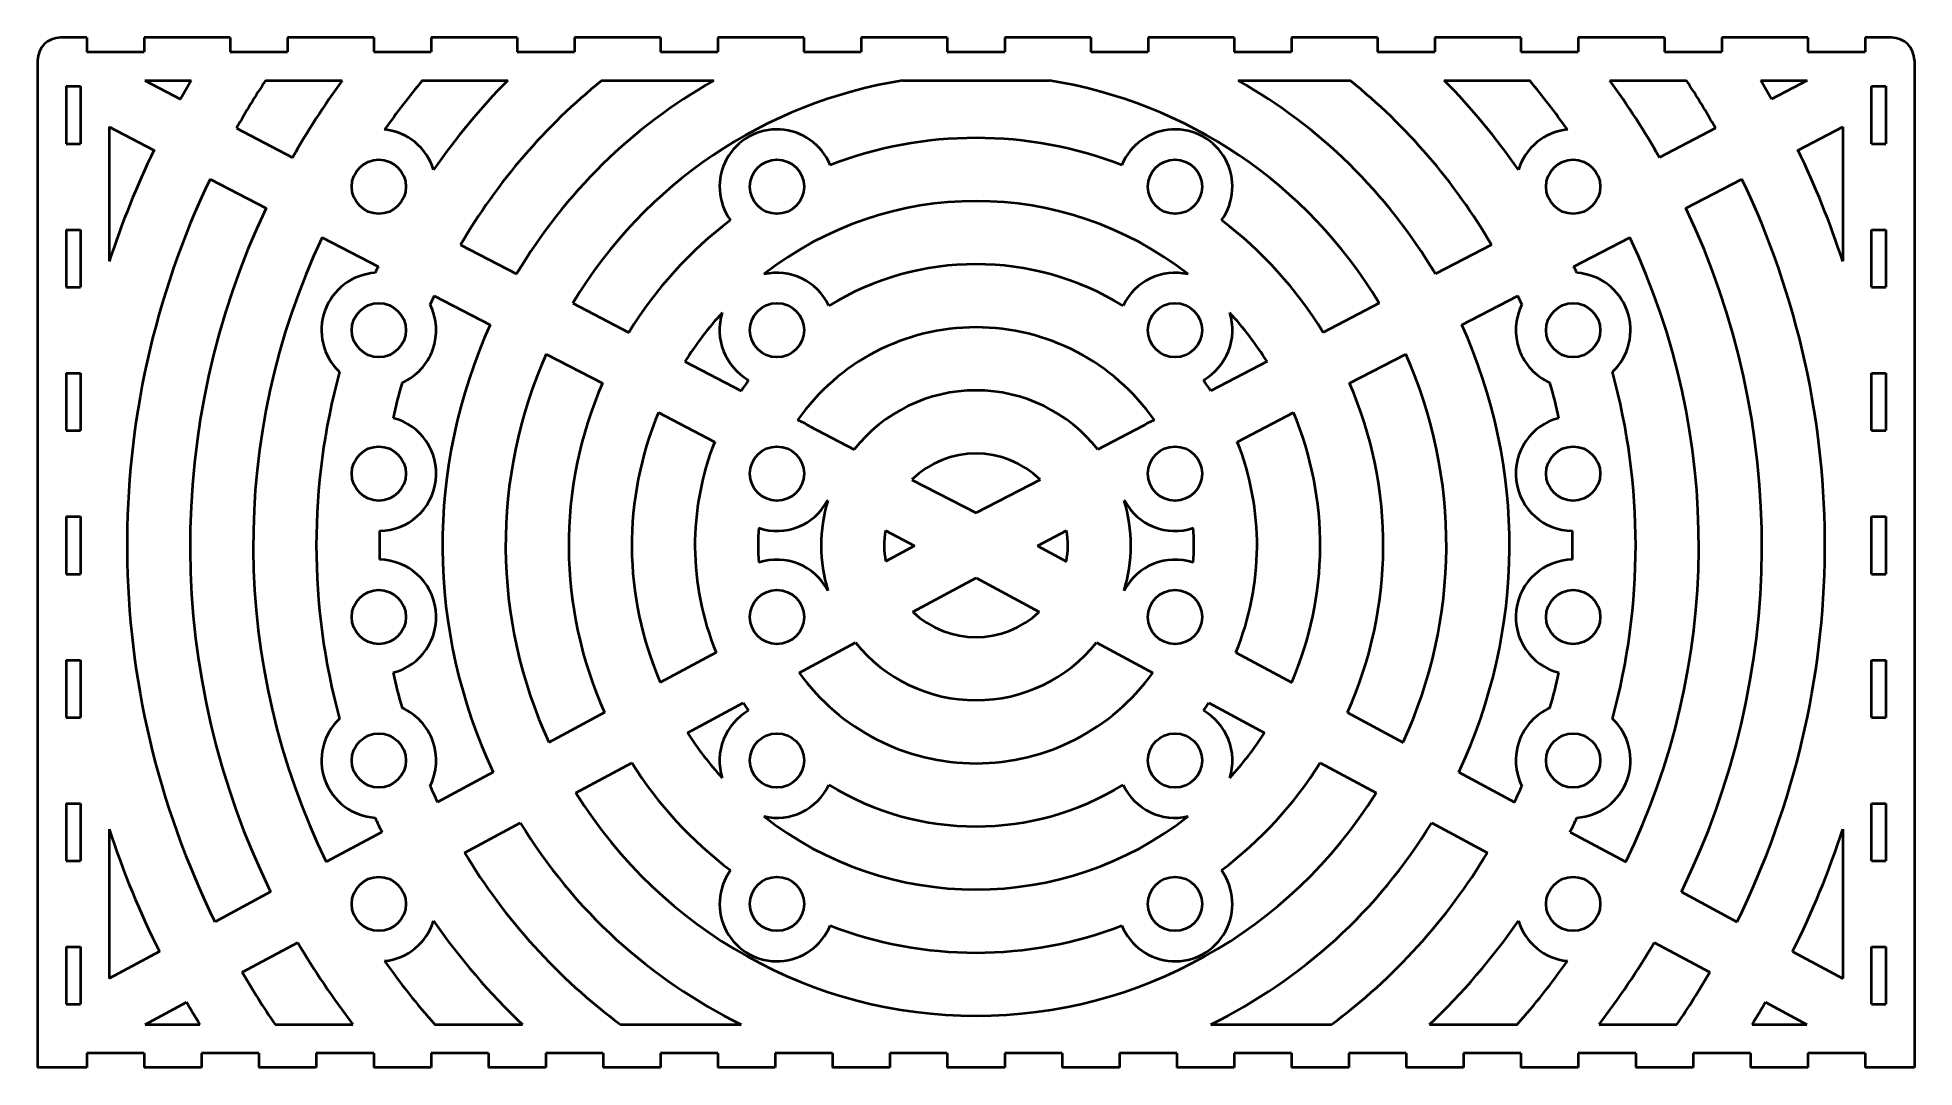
# Model space of a CAD drawing. Header units: inches. Extents: x -13.4 to 3, y 2.5 to 11.5.
import ezdxf

# ---------------------------------------------------------------- set-up
doc = ezdxf.new("R2010")
doc.units = ezdxf.units.IN
doc.header["$MEASUREMENT"] = 0
doc.layers.add('Visible', color=7, linetype='Continuous', lineweight=40)

msp = doc.modelspace()

# ---------------------------------------------------------------- linework, layer by layer
at = {"layer": 'Visible'}
for p, q in [((-12.955, 11.5), (-13.185, 11.5)), ((-12.955, 11.5), (-12.955, 11.375)), ((-11.705, 11.5), (-12.455, 11.5)), ((-12.455, 11.5), (-12.455, 11.375)), ((-11.705, 11.5), (-11.705, 11.375)), ((-10.455, 11.5), (-11.205, 11.5)), ((-11.205, 11.5), (-11.205, 11.375)), ((-10.455, 11.5), (-10.455, 11.375)), ((-9.205, 11.5), (-9.955, 11.5)), ((-9.955, 11.5), (-9.955, 11.375)), ((-9.205, 11.5), (-9.205, 11.375)), ((-7.955, 11.5), (-8.705, 11.5)), ((-8.705, 11.5), (-8.705, 11.375)), ((-7.955, 11.5), (-7.955, 11.375)), ((-6.705, 11.5), (-7.455, 11.5)), ((-7.455, 11.5), (-7.455, 11.375)), ((-6.705, 11.5), (-6.705, 11.375)), ((-5.455, 11.5), (-6.205, 11.5)), ((-6.205, 11.5), (-6.205, 11.375)), ((-5.455, 11.5), (-5.455, 11.375)), ((-4.205, 11.5), (-4.955, 11.5)), ((-4.955, 11.5), (-4.955, 11.375)), ((-4.205, 11.5), (-4.205, 11.375)), ((-2.955, 11.5), (-3.705, 11.5)), ((-3.705, 11.5), (-3.705, 11.375)), ((-2.955, 11.5), (-2.955, 11.375)), ((-1.705, 11.5), (-2.455, 11.5)), ((-2.455, 11.5), (-2.455, 11.375)), ((-1.705, 11.5), (-1.705, 11.375)), ((-0.455, 11.5), (-1.205, 11.5)), ((-1.205, 11.5), (-1.205, 11.375)), ((-0.455, 11.5), (-0.455, 11.375)), ((0.795, 11.5), (0.045, 11.5)), ((0.045, 11.5), (0.045, 11.375)), ((0.795, 11.5), (0.795, 11.375)), ((2.045, 11.5), (1.295, 11.5)), ((1.295, 11.5), (1.295, 11.375)), ((2.045, 11.5), (2.045, 11.375)), ((2.775, 11.5), (2.545, 11.5)), ((2.545, 11.5), (2.545, 11.375)), ((-13.385, 11.3), (-13.385, 2.525)), ((-12.955, 11.375), (-12.455, 11.375)), ((-11.705, 11.375), (-11.205, 11.375)), ((-10.455, 11.375), (-9.955, 11.375)), ((-9.205, 11.375), (-8.705, 11.375)), ((-7.955, 11.375), (-7.455, 11.375)), ((-6.705, 11.375), (-6.205, 11.375)), ((-5.455, 11.375), (-4.955, 11.375)), ((-4.205, 11.375), (-3.705, 11.375)), ((-2.955, 11.375), (-2.455, 11.375)), ((-1.705, 11.375), (-1.205, 11.375)), ((-0.455, 11.375), (0.045, 11.375)), ((0.795, 11.375), (1.295, 11.375)), ((2.045, 11.375), (2.545, 11.375)), ((2.975, 11.3), (2.975, 2.525)), ((-12.449, 11.125), (-12.139, 10.964)), ((-12.449, 11.125), (-12.046, 11.125)), ((-11.398, 11.125), (-10.729, 11.125)), ((-10.031, 11.125), (-9.287, 11.125)), ((-8.466, 11.125), (-7.49, 11.125)), ((-5.843, 11.125), (-4.567, 11.125)), ((-2.92, 11.125), (-1.944, 11.125)), ((-1.123, 11.125), (-0.379, 11.125)), ((0.319, 11.125), (0.988, 11.125)), ((1.636, 11.125), (2.039, 11.125)), ((2.039, 11.125), (1.729, 10.964)), ((-13.135, 11.075), (-13.135, 10.575)), ((-13.135, 11.075), (-13.01, 11.075)), ((-13.01, 11.075), (-13.01, 10.575)), ((2.6, 10.575), (2.6, 11.075)), ((2.6, 11.075), (2.725, 11.075)), ((2.725, 11.075), (2.725, 10.575)), ((-12.76, 10.723), (-12.76, 9.55)), ((-12.76, 10.723), (-12.37, 10.52)), ((-11.651, 10.71), (-11.163, 10.456)), ((1.241, 10.71), (0.753, 10.456)), ((1.96, 10.52), (2.35, 10.723)), ((2.35, 10.723), (2.35, 9.55)), ((-13.135, 10.575), (-13.01, 10.575)), ((2.6, 10.575), (2.725, 10.575)), ((-11.881, 10.266), (-11.393, 10.012)), ((0.983, 10.012), (1.471, 10.266)), ((-13.135, 9.825), (-13.135, 9.325)), ((-13.135, 9.825), (-13.01, 9.825)), ((-13.01, 9.825), (-13.01, 9.325)), ((2.6, 9.325), (2.6, 9.825)), ((2.6, 9.825), (2.725, 9.825)), ((2.725, 9.825), (2.725, 9.325)), ((-10.905, 9.758), (-10.417, 9.504)), ((-9.697, 9.694), (-9.209, 9.44)), ((-0.713, 9.694), (-1.201, 9.44)), ((0.007, 9.504), (0.495, 9.758)), ((-13.135, 9.325), (-13.01, 9.325)), ((-9.928, 9.25), (-9.44, 8.996)), ((-8.72, 9.185), (-8.231, 8.931)), ((-1.69, 9.185), (-2.179, 8.931)), ((-0.97, 8.996), (-0.482, 9.25)), ((2.6, 9.325), (2.725, 9.325)), ((-8.951, 8.742), (-8.462, 8.487)), ((-7.742, 8.676), (-7.252, 8.421)), ((-2.668, 8.676), (-3.158, 8.421)), ((-1.948, 8.487), (-1.459, 8.742)), ((-13.135, 8.575), (-13.135, 8.075)), ((-13.135, 8.575), (-13.01, 8.575)), ((-13.01, 8.575), (-13.01, 8.075)), ((2.6, 8.075), (2.6, 8.575)), ((2.6, 8.575), (2.725, 8.575)), ((2.725, 8.575), (2.725, 8.075)), ((-7.973, 8.233), (-7.483, 7.978)), ((-2.927, 7.978), (-2.437, 8.233)), ((-13.135, 8.075), (-13.01, 8.075)), ((-6.657, 8.112), (-6.267, 7.909)), ((-3.753, 8.112), (-4.143, 7.909)), ((2.6, 8.075), (2.725, 8.075)), ((-5.764, 7.647), (-5.205, 7.357)), ((-4.646, 7.647), (-5.205, 7.357)), ((-6.498, 7.466), (-6.497, 7.465)), ((-3.913, 7.465), (-3.912, 7.466)), ((-13.135, 7.325), (-13.135, 6.825)), ((-13.135, 7.325), (-13.01, 7.325)), ((-13.01, 7.325), (-13.01, 6.825)), ((-5.995, 7.204), (-5.74, 7.071)), ((-4.67, 7.071), (-4.415, 7.204)), ((2.6, 6.825), (2.6, 7.325)), ((2.6, 7.325), (2.725, 7.325)), ((2.725, 7.325), (2.725, 6.825)), ((-5.74, 7.071), (-5.993, 6.935)), ((-4.67, 7.071), (-4.417, 6.935)), ((-13.135, 6.825), (-13.01, 6.825)), ((-5.756, 6.495), (-5.205, 6.791)), ((-5.205, 6.791), (-4.654, 6.495)), ((2.6, 6.825), (2.725, 6.825)), ((-6.746, 5.963), (-6.255, 6.227)), ((-4.155, 6.227), (-3.664, 5.963)), ((-13.135, 6.075), (-13.135, 5.575)), ((-13.135, 6.075), (-13.01, 6.075)), ((-13.01, 6.075), (-13.01, 5.575)), ((-7.47, 6.142), (-7.957, 5.88)), ((-2.94, 6.142), (-2.453, 5.88)), ((2.6, 5.575), (2.6, 6.075)), ((2.6, 6.075), (2.725, 6.075)), ((2.725, 6.075), (2.725, 5.575)), ((-13.135, 5.575), (-13.01, 5.575)), ((-8.443, 5.619), (-8.928, 5.358)), ((-7.72, 5.44), (-7.234, 5.701)), ((-3.176, 5.701), (-2.69, 5.44)), ((-1.967, 5.619), (-1.482, 5.358)), ((2.6, 5.575), (2.725, 5.575)), ((-9.414, 5.097), (-9.899, 4.837)), ((-8.692, 4.918), (-8.206, 5.179)), ((-2.204, 5.179), (-1.718, 4.918)), ((-0.996, 5.097), (-0.511, 4.837)), ((-13.135, 4.825), (-13.135, 4.325)), ((-13.135, 4.825), (-13.01, 4.825)), ((-13.01, 4.825), (-13.01, 4.325)), ((2.6, 4.325), (2.6, 4.825)), ((2.6, 4.825), (2.725, 4.825)), ((2.725, 4.825), (2.725, 4.325)), ((-12.76, 4.6), (-12.76, 3.299)), ((-9.662, 4.396), (-9.177, 4.657)), ((-1.233, 4.657), (-0.748, 4.396)), ((2.35, 4.6), (2.35, 3.299)), ((-10.384, 4.576), (-10.869, 4.316)), ((-0.026, 4.576), (0.459, 4.316)), ((-13.135, 4.325), (-13.01, 4.325)), ((2.6, 4.325), (2.725, 4.325)), ((-11.353, 4.055), (-11.838, 3.795)), ((0.943, 4.055), (1.428, 3.795)), ((-11.602, 3.354), (-11.117, 3.615)), ((0.707, 3.615), (1.192, 3.354)), ((-13.135, 3.575), (-13.135, 3.075)), ((-13.135, 3.575), (-13.01, 3.575)), ((-13.01, 3.575), (-13.01, 3.075)), ((-12.323, 3.534), (-12.76, 3.299)), ((1.913, 3.534), (2.35, 3.299)), ((2.6, 3.075), (2.6, 3.575)), ((2.6, 3.575), (2.725, 3.575)), ((2.725, 3.575), (2.725, 3.075)), ((-13.135, 3.075), (-13.01, 3.075)), ((-12.447, 2.9), (-12.086, 3.094)), ((1.676, 3.094), (2.037, 2.9)), ((2.6, 3.075), (2.725, 3.075)), ((-12.447, 2.9), (-11.97, 2.9)), ((-11.315, 2.9), (-10.636, 2.9)), ((-9.923, 2.9), (-9.159, 2.9)), ((-8.305, 2.9), (-7.252, 2.9)), ((-3.158, 2.9), (-2.105, 2.9)), ((-1.251, 2.9), (-0.487, 2.9)), ((0.226, 2.9), (0.905, 2.9)), ((1.56, 2.9), (2.037, 2.9)), ((-12.955, 2.65), (-12.955, 2.525)), ((-12.455, 2.65), (-12.955, 2.65)), ((-12.455, 2.65), (-12.455, 2.525)), ((-11.955, 2.65), (-11.955, 2.525)), ((-11.455, 2.65), (-11.955, 2.65)), ((-11.455, 2.65), (-11.455, 2.525)), ((-10.955, 2.65), (-10.955, 2.525)), ((-10.455, 2.65), (-10.955, 2.65)), ((-10.455, 2.65), (-10.455, 2.525)), ((-9.955, 2.65), (-9.955, 2.525)), ((-9.455, 2.65), (-9.955, 2.65)), ((-9.455, 2.65), (-9.455, 2.525)), ((-8.955, 2.65), (-8.955, 2.525)), ((-8.455, 2.65), (-8.955, 2.65)), ((-8.455, 2.65), (-8.455, 2.525)), ((-7.955, 2.65), (-7.955, 2.525)), ((-7.455, 2.65), (-7.955, 2.65)), ((-7.455, 2.65), (-7.455, 2.525)), ((-6.955, 2.65), (-6.955, 2.525)), ((-6.455, 2.65), (-6.955, 2.65)), ((-6.455, 2.65), (-6.455, 2.525)), ((-5.955, 2.65), (-5.955, 2.525)), ((-5.455, 2.65), (-5.955, 2.65)), ((-5.455, 2.65), (-5.455, 2.525)), ((-4.955, 2.65), (-4.955, 2.525)), ((-4.455, 2.65), (-4.955, 2.65)), ((-4.455, 2.65), (-4.455, 2.525)), ((-3.955, 2.65), (-3.955, 2.525)), ((-3.455, 2.65), (-3.955, 2.65)), ((-3.455, 2.65), (-3.455, 2.525)), ((-2.955, 2.65), (-2.955, 2.525)), ((-2.455, 2.65), (-2.955, 2.65)), ((-2.455, 2.65), (-2.455, 2.525)), ((-1.955, 2.65), (-1.955, 2.525)), ((-1.455, 2.65), (-1.955, 2.65)), ((-1.455, 2.65), (-1.455, 2.525)), ((-0.955, 2.65), (-0.955, 2.525)), ((-0.455, 2.65), (-0.955, 2.65)), ((-0.455, 2.65), (-0.455, 2.525)), ((0.045, 2.65), (0.045, 2.525)), ((0.545, 2.65), (0.045, 2.65)), ((0.545, 2.65), (0.545, 2.525)), ((1.045, 2.65), (1.045, 2.525)), ((1.545, 2.65), (1.045, 2.65)), ((1.545, 2.65), (1.545, 2.525)), ((2.045, 2.65), (2.045, 2.525)), ((2.545, 2.65), (2.045, 2.65)), ((2.545, 2.65), (2.545, 2.525)), ((-12.955, 2.525), (-13.385, 2.525)), ((-11.955, 2.525), (-12.455, 2.525)), ((-10.955, 2.525), (-11.455, 2.525)), ((-9.955, 2.525), (-10.455, 2.525)), ((-8.955, 2.525), (-9.455, 2.525)), ((-7.955, 2.525), (-8.455, 2.525)), ((-6.955, 2.525), (-7.455, 2.525)), ((-5.955, 2.525), (-6.455, 2.525)), ((-4.955, 2.525), (-5.455, 2.525)), ((-3.955, 2.525), (-4.455, 2.525)), ((-2.955, 2.525), (-3.455, 2.525)), ((-1.955, 2.525), (-2.455, 2.525)), ((-0.955, 2.525), (-1.455, 2.525)), ((0.045, 2.525), (-0.455, 2.525)), ((1.045, 2.525), (0.545, 2.525)), ((2.045, 2.525), (1.545, 2.525)), ((2.975, 2.525), (2.545, 2.525))]:
    msp.add_line(p, q, dxfattribs=at)
for centre in [(-10.41, 10.2), (-6.94, 10.2), (-3.47, 10.2), (0, 10.2), (-10.41, 8.95), (-6.94, 8.95), (-3.47, 8.95), (0, 8.95), (-10.41, 7.7), (-6.94, 7.7), (-3.47, 7.7), (0, 7.7), (-10.41, 6.45), (-6.94, 6.45), (-3.47, 6.45), (0, 6.45), (-10.41, 5.2), (-6.94, 5.2), (-3.47, 5.2), (0, 5.2), (-10.41, 3.95), (-6.94, 3.95), (-3.47, 3.95), (0, 3.95)]:
    msp.add_circle(centre, 0.236, dxfattribs=at)
for centre, radius, start, end in [((-13.185, 11.3), 0.2, 90, 180), ((2.775, 11.3), 0.2, 0, 90), ((-5.205, 7.075), 7.95, 149.373, 150.7143), ((-5.205, 7.075), 7.4, 146.8173, 150.5803), ((-5.205, 7.075), 6.85, 143.7539, 150.4248), ((-5.205, 7.075), 6.3, 139.9936, 144.9011), ((-5.205, 7.075), 5.75, 135.2217, 145.3023), ((-5.205, 7.075), 5.2, 128.8432, 149.7607), ((-5.205, 7.075), 4.65, 119.4262, 149.4344), ((-5.205, 7.075), 4.1, 98.9484, 149.0205), ((-5.205, 7.075), 4.1, 30.9795, 81.0516), ((-5.205, 7.075), 4.65, 30.5656, 60.5738), ((-5.205, 7.075), 5.2, 30.2393, 51.1568), ((-5.205, 7.075), 5.75, 34.6977, 44.7783), ((-5.205, 7.075), 6.3, 35.0989, 40.0064), ((-5.205, 7.075), 6.85, 29.5752, 36.2461), ((-5.205, 7.075), 7.4, 29.4197, 33.1827), ((-5.205, 7.075), 7.95, 29.2857, 30.627), ((-10.41, 10.2), 0.5, 17.2378, 84.1932), ((-6.94, 10.2), 0.5, 22.2369, 215.8412), ((-3.47, 10.2), 0.5, 324.1588, 157.7631), ((0, 10.2), 0.5, 95.8068, 162.7622), ((-5.205, 7.075), 7.95, 154.3184, 161.8629), ((-5.205, 7.075), 3.55, 69.0003, 110.9997), ((-5.205, 7.075), 7.95, 18.1371, 25.6816), ((-5.205, 7.075), 7.4, 154.4524, 206.3138), ((-5.205, 7.075), 7.4, 333.6863, 25.5476), ((-5.205, 7.075), 6.85, 154.6079, 206.1583), ((-5.205, 7.075), 3, 51.9234, 128.0766), ((-5.205, 7.075), 6.85, 333.8419, 25.3921), ((-5.205, 7.075), 3.55, 127.0784, 148.4781), ((-5.205, 7.075), 3.55, 31.5219, 52.9216), ((-5.205, 7.075), 6.3, 154.7906, 205.9756), ((-5.205, 7.075), 6.3, 334.0246, 25.2094), ((-5.205, 7.075), 5.75, 155.0082, 155.6151), ((-5.205, 7.075), 2.45, 58.4367, 121.5633), ((-5.205, 7.075), 5.75, 24.3849, 24.9918), ((-10.41, 8.95), 0.5, 93.6759, 226.7029), ((-6.94, 8.95), 0.5, 25.1574, 103.3138), ((-3.47, 8.95), 0.5, 76.6862, 154.8426), ((0, 8.95), 0.5, 313.2971, 86.3241), ((-10.41, 8.95), 0.5, 293.8236, 26.5553), ((-5.205, 7.075), 5.2, 155.272, 156.1989), ((0, 8.95), 0.5, 153.4447, 246.1764), ((-5.205, 7.075), 5.2, 23.8011, 24.728), ((-5.205, 7.075), 3, 137.4817, 147.7361), ((-6.94, 8.95), 0.5, 162.2444, 240.4009), ((-3.47, 8.95), 0.5, 299.5991, 17.7556), ((-5.205, 7.075), 3, 32.2639, 42.5183), ((-5.205, 7.075), 4.65, 155.5982, 205.168), ((-5.205, 7.075), 1.9, 35.0643, 144.9357), ((-5.205, 7.075), 4.65, 334.8323, 24.4018), ((-5.205, 7.075), 4.1, 156.0121, 204.7541), ((-5.205, 7.075), 4.1, 335.2462, 23.9879), ((-5.205, 7.075), 5.75, 164.7638, 195.2362), ((-5.205, 7.075), 2.45, 143.9949, 146.6596), ((-5.205, 7.075), 2.45, 33.3404, 36.0051), ((-5.205, 7.075), 5.75, 344.7638, 15.2362), ((-5.205, 7.075), 5.2, 164.18, 167.6837), ((-5.205, 7.075), 3.55, 156.5546, 204.2116), ((-5.205, 7.075), 1.35, 38.1556, 141.8444), ((-5.205, 7.075), 3.55, 335.7887, 23.4454), ((-5.205, 7.075), 5.2, 12.3163, 15.82), ((-10.41, 7.7), 0.5, 270.7453, 75.5605), ((-5.205, 7.075), 3, 157.2965, 203.4697), ((-5.205, 7.075), 3, 336.5307, 22.7035), ((0, 7.7), 0.5, 104.4395, 269.2547), ((-6.94, 7.7), 0.5, 55.4774, 68.9202), ((-3.47, 7.7), 0.5, 111.0798, 124.5226), ((-5.205, 7.075), 2.45, 158.373, 202.3932), ((-5.205, 7.075), 0.8, 45.6936, 134.3064), ((-5.205, 7.075), 2.45, 337.6073, 21.627), ((-6.94, 7.7), 0.5, 251.4587, 332.0845), ((-5.205, 7.075), 1.35, 163.1882, 197.0385), ((-5.205, 7.075), 1.35, 342.9615, 16.8118), ((-3.47, 7.7), 0.5, 207.9155, 288.5413), ((-5.205, 7.075), 5.2, 178.6221, 181.3779), ((-5.205, 7.075), 1.9, 175.4431, 184.5569), ((-5.205, 7.075), 0.8, 170.7263, 190.0399), ((-5.205, 7.075), 0.8, 349.9618, 9.2737), ((-5.205, 7.075), 1.9, 355.4431, 4.5569), ((-5.205, 7.075), 5.2, 358.6221, 1.3779), ((-10.41, 6.45), 0.5, 284.4395, 89.2547), ((-6.94, 6.45), 0.5, 27.3135, 108.5413), ((-3.47, 6.45), 0.5, 71.4587, 152.6865), ((0, 6.45), 0.5, 90.7453, 255.5605), ((-5.205, 7.075), 0.8, 226.4598, 313.5418), ((-5.205, 7.075), 1.35, 218.9218, 321.0792), ((-5.205, 7.075), 5.2, 192.3163, 195.82), ((-5.205, 7.075), 1.9, 215.8107, 324.19), ((-5.205, 7.075), 5.2, 344.18, 347.6837), ((-10.41, 5.2), 0.5, 133.2971, 266.3241), ((-10.41, 5.2), 0.5, 333.4447, 66.1764), ((-6.94, 5.2), 0.5, 119.5991, 197.7556), ((-5.205, 7.075), 2.45, 214.1066, 216.0051), ((-5.205, 7.075), 2.45, 323.9949, 325.8939), ((-3.47, 5.2), 0.5, 342.2444, 60.4009), ((0, 5.2), 0.5, 113.8236, 206.5553), ((0, 5.2), 0.5, 273.6759, 46.7029), ((-5.205, 7.075), 3, 213.0301, 222.5183), ((-5.205, 7.075), 3, 317.4817, 326.9704), ((-5.205, 7.075), 3.55, 212.2881, 232.9216), ((-5.205, 7.075), 3.55, 307.0784, 327.7122), ((-5.205, 7.075), 5.2, 203.8011, 205.4942), ((-5.205, 7.075), 4.1, 211.7457, 328.2546), ((-6.94, 5.2), 0.5, 256.6862, 334.8426), ((-5.205, 7.075), 2.45, 238.4367, 301.5633), ((-3.47, 5.2), 0.5, 205.1574, 283.3138), ((-5.205, 7.075), 5.2, 334.506, 336.1989), ((-5.205, 7.075), 7.95, 198.1371, 206.4478), ((-5.205, 7.075), 5.75, 204.3849, 205.758), ((-5.205, 7.075), 4.65, 211.3318, 243.8796), ((-5.205, 7.075), 3, 231.9234, 308.0766), ((-5.205, 7.075), 4.65, 296.1204, 328.6685), ((-5.205, 7.075), 5.75, 334.2422, 335.6151), ((-5.205, 7.075), 7.95, 333.5523, 341.8629), ((-5.205, 7.075), 5.2, 211.0055, 233.4083), ((-5.205, 7.075), 5.2, 306.5917, 328.9947), ((-6.94, 3.95), 0.5, 144.1588, 337.7631), ((-3.47, 3.95), 0.5, 202.2369, 35.8412), ((-10.41, 3.95), 0.5, 275.8068, 342.7622), ((-5.205, 7.075), 5.75, 214.6977, 226.5608), ((-5.205, 7.075), 5.75, 313.4392, 325.3023), ((0, 3.95), 0.5, 197.2378, 264.1932), ((-5.205, 7.075), 6.85, 210.3414, 217.5536), ((-5.205, 7.075), 3.55, 249.0003, 290.9997), ((-5.205, 7.075), 6.85, 322.4464, 329.6588), ((-5.205, 7.075), 6.3, 215.0989, 221.5072), ((-5.205, 7.075), 6.3, 318.4928, 324.9011), ((-5.205, 7.075), 7.4, 210.1859, 214.3469), ((-5.205, 7.075), 7.4, 325.6531, 329.8143), ((-5.205, 7.075), 7.95, 210.0519, 211.6797), ((-5.205, 7.075), 7.95, 328.3203, 329.9482)]:
    msp.add_arc(centre, radius, start, end, dxfattribs=at)

doc.saveas('drawing.dxf')
